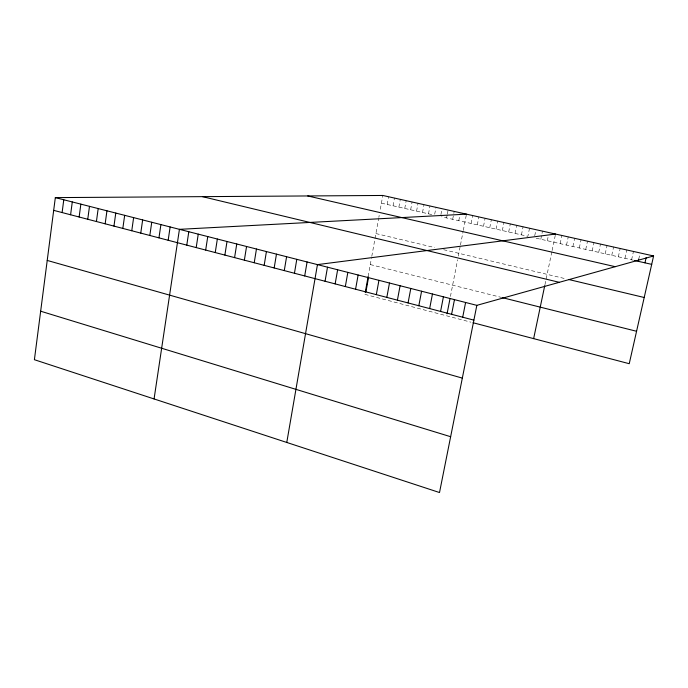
<?xml version="1.0" encoding="UTF-8"?>
<svg xmlns="http://www.w3.org/2000/svg" width="688" height="688" viewBox="0 0 688 688"><rect width="100%" height="100%" fill="white"/><g stroke="black" fill="none" stroke-linecap="round" stroke-linejoin="round"><path stroke-width="0.52" stroke-dasharray="3.44 2.58" d="M368.132 276.524L371.417 258.387M371.787 256.323L378.658 218.397M378.839 217.382L379.2 215.361M380.309 209.264L382.803 195.461M387.206 204.474L388.608 196.759M393.029 205.798L394.448 198.058M398.877 207.122L400.304 199.374M404.75 208.447L406.187 200.681M410.65 209.788L412.095 202.005M416.575 211.13L418.029 203.33M422.527 212.472L423.989 204.663M428.504 213.83L429.983 206.004M434.696 214.209L435.994 207.346M440.913 214.587L441.851 209.677M446.598 217.924L447.157 214.974M447.346 213.985L448.103 210.046M452.678 219.3L453.633 214.372M453.822 213.383L454.2 211.414M458.793 220.685L460.134 213.77M450.434 296.451L457.597 259.72M458.303 256.065L460.057 247.095M460.461 245.014L463.093 231.478M463.299 230.437L466.473 214.157M471.099 223.471L472.647 215.533M477.291 224.873L478.857 216.918M483.509 226.283L485.092 218.311M489.761 227.694L491.352 219.713M496.039 229.121L497.639 221.115M502.343 230.549L503.96 222.525M508.681 231.985L510.307 223.944M515.045 233.421L516.679 225.372M521.444 234.866L523.086 226.799M529.528 228.235L527.868 236.328L441.55 216.78M534.731 235.76L535.574 231.71M540.802 239.252L542.479 231.134M547.313 240.731L548.155 236.663M544.948 284.694L551.922 251.43M552.111 250.509L555.56 234.058M560.17 243.638L561.89 235.468M566.516 245.074L568.254 236.896M572.898 246.519L574.643 238.323M579.305 247.972L581.059 239.751M585.737 249.426L587.509 241.196M592.196 250.888L593.985 242.64M598.689 252.358L600.486 244.094M605.208 253.838L607.022 245.556M611.761 255.317L613.584 247.018M618.34 256.813L620.18 248.488M624.953 258.31L626.802 249.968M631.593 259.815L633.45 251.455M638.731 259.23L639.668 255.042M381.41 203.166L433.509 214.957M536.167 238.203L633.502 260.245M375.906 233.559L434.627 247.551M443.657 249.701L566.009 278.864M370.299 264.57L501.122 297.336M364.907 294.369L470.962 322.19"/><path stroke-width="1.03" d="M653.6 255.962L382.803 195.461L55.332 197.611L34.4 359.704L439.512 492.539L476.836 305.352L653.6 255.962L629.236 363.703L473.009 322.724M62.109 212.558L63.778 199.769M70.597 214.768L72.283 201.945M79.146 217.004L80.857 204.13M87.754 219.257L89.492 206.34M96.423 221.519L98.186 208.567M105.161 223.798L106.95 210.803M113.967 226.103L115.773 213.056M122.834 228.416L124.666 215.335M131.761 230.755L133.627 217.623M140.765 233.103L142.648 219.928M149.829 235.468L151.747 222.25M158.962 237.859L160.906 224.598M168.164 240.258L170.134 226.954M154.069 398.945L179.43 229.336L466.473 214.157M186.783 245.126L188.804 231.727M196.192 247.585L198.247 234.144M205.678 250.062L207.759 236.577M215.241 252.565L217.348 239.028M224.873 255.076L227.014 241.497M234.582 257.613L236.749 243.982M244.36 260.167L246.562 246.493M254.225 262.747L256.452 249.022M264.158 265.344L266.419 251.567M274.177 267.959L276.464 254.139M284.273 270.599L286.595 256.727M294.447 273.256L296.795 259.333M304.698 275.931L307.089 261.965M286.776 442.453L317.452 264.613L555.56 234.058M325.054 281.254L327.505 267.185M335.151 283.886L337.636 269.773M345.324 286.543L347.844 272.379M355.576 289.227L358.13 275.011M365.259 292.391L368.132 276.524M365.913 291.927L368.493 277.66M376.327 294.645L378.942 280.334M386.828 297.388L389.477 283.026M397.406 300.149L400.098 285.735M408.07 302.935L410.796 288.47M418.82 305.747L421.581 291.23M429.656 308.577L432.451 294.008M440.587 311.432L443.416 296.812M447.062 313.78L450.038 298.497M451.595 314.313L454.467 299.633M462.697 317.211L465.604 302.479M533.639 338.625L544.75 285.632M638.266 261.32L638.731 259.23M644.966 262.842L646.144 257.596M634.456 260.46L651.699 264.364M307.742 195.951L615.201 266.686M568.735 279.509L644.209 297.5M202.453 196.648L559.275 282.312M502.016 297.56L636.572 331.272M55.332 197.611L476.836 305.352M53.681 210.356L473.886 320.135M47.214 260.434L462.327 378.108M40.661 311.208L450.64 436.717"/></g></svg>
